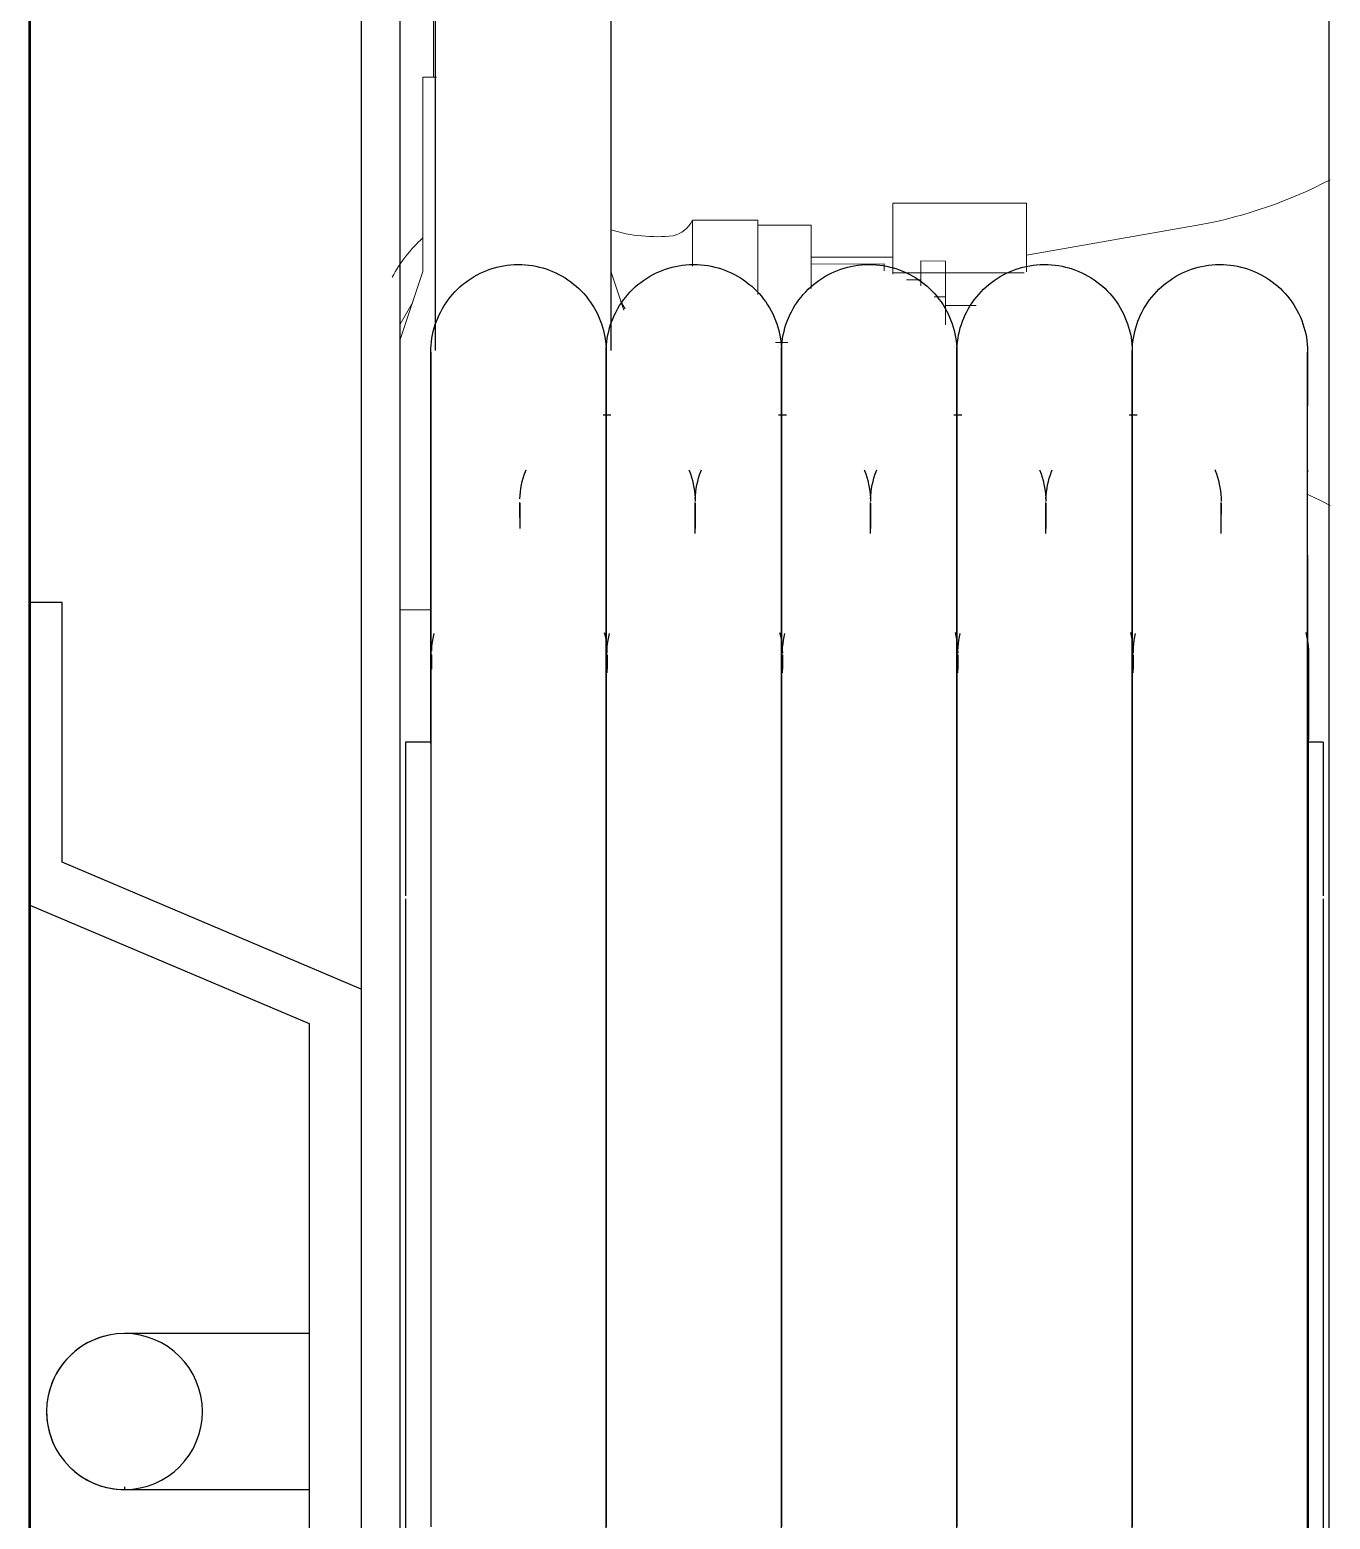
# Model space of a CAD drawing. Header units: millimetres. Extents: x -42700 to 155289, y -7931 to 68797.
# Drawn here: x 26609.7 to 26809.9, y 30035.1 to 30264.3 of the extents above; entities that cross this region are included whole.
import ezdxf

# ---------------------------------------------------------------- set-up
doc = ezdxf.new("R2010")
doc.units = ezdxf.units.MM
doc.layers.add('01 arquitectura', color=8, linetype='Continuous')

msp = doc.modelspace()

# ---------------------------------------------------------------- linework, layer by layer
at = {"layer": '01 arquitectura', "color": 8, "lineweight": 50}
msp.add_line((26609.678, 29539.616), (26609.678, 31734.611), dxfattribs=at)
at = {"layer": '01 arquitectura', "color": 8, "lineweight": 18}
for p, q in [((26671.835, 30345.01), (26671.835, 30257.036)), ((26672.297, 30257.036), (26670.197, 30257.036)), ((26670.197, 30257.036), (26670.197, 30227.135)), ((26699.141, 30227.158), (26699.141, 30257.036)), ((26742.557, 30226.684), (26742.557, 30237.606)), ((26742.557, 30237.606), (26763.136, 30237.606)), ((26763.136, 30237.606), (26763.136, 30227.039)), ((26711.705, 30227.936), (26711.705, 30234.996)), ((26711.705, 30234.996), (26721.743, 30234.996)), ((26721.743, 30234.996), (26721.743, 30223.562)), ((26721.743, 30234.243), (26729.975, 30234.243)), ((26729.975, 30234.243), (26729.975, 30224.487)), ((26790.039, 30234.343), (26763.136, 30229.625)), ((26729.975, 30229.324), (26742.557, 30229.324)), ((26729.975, 30228.255), (26741.218, 30228.285)), ((26741.218, 30228.285), (26741.218, 30227.238)), ((26746.839, 30224.91), (26746.839, 30228.769)), ((26746.839, 30228.769), (26750.654, 30228.722)), ((26750.654, 30228.722), (26750.654, 30218.902)), ((26670.197, 30227.135), (26666.728, 30216.661)), ((26701.137, 30221.149), (26699.141, 30227.158)), ((26742.557, 30226.89), (26762.776, 30226.89)), ((26746.839, 30225.811), (26744.664, 30225.811)), ((26666.678, 30219.02), (26668.628, 30222.397)), ((26700.696, 30222.478), (26701.33, 30221.379)), ((26750.654, 30223.201), (26748.893, 30223.201)), ((26750.654, 30221.896), (26755.383, 30221.896)), ((26726.391, 30216.174), (26724.512, 30216.174)), ((26666.678, 30175.018), (26671.446, 30175.018))]:
    msp.add_line(p, q, dxfattribs=at)
at = {"layer": '01 arquitectura', "color": 8}
for p, q in [((26698.619, 30205.074), (26699.159, 30205.064)), ((26725.619, 30205.074), (26726.159, 30205.064)), ((26752.619, 30205.074), (26753.159, 30205.064)), ((26779.619, 30205.074), (26780.159, 30205.064)), ((26806.418, 30196.582), (26806.418, 30196.267)), ((26614.653, 30176.194), (26609.678, 30176.194)), ((26614.653, 30136.194), (26614.653, 30176.194)), ((26671.429, 30154.657), (26667.531, 30154.657)), ((26667.531, 30154.657), (26667.531, 30131.005)), ((26808.825, 30154.657), (26806.396, 30154.657)), ((26808.825, 30154.657), (26808.825, 30131.005)), ((26660.678, 30116.657), (26614.653, 30136.194)), ((26609.678, 30129.614), (26652.678, 30111.362)), ((26667.531, 30130.56), (26667.531, 29948.658)), ((26808.825, 30130.56), (26808.825, 29948.658)), ((26652.678, 30111.362), (26652.678, 30051.657)), ((26652.678, 30063.657), (26624.259, 30063.657)), ((26652.678, 30051.657), (26652.678, 29991.953)), ((26624.259, 30040.066), (26624.259, 30039.657)), ((26624.259, 30039.657), (26652.678, 30039.657))]:
    msp.add_line(p, q, dxfattribs=at)
at = {"layer": '01 arquitectura', "color": 8, "flags": 128}
for points in [[(26699.13, 30345.01), (26699.13, 30342.888), (26699.13, 30338.272), (26699.13, 30333.322), (26699.13, 30328.045), (26699.13, 30322.45), (26699.13, 30316.547), (26699.13, 30310.344), (26699.13, 30303.851), (26699.13, 30297.079), (26699.13, 30290.039), (26699.13, 30282.742), (26699.13, 30275.2), (26699.13, 30267.424), (26699.13, 30259.427), (26699.13, 30251.223), (26699.13, 30242.823), (26699.13, 30234.242), (26699.13, 30225.493), (26699.13, 30216.59), (26699.13, 30214.969)], [(26672.13, 30214.969), (26672.13, 30220.705), (26672.13, 30229.539), (26672.13, 30238.212), (26672.13, 30246.712), (26672.13, 30255.023), (26672.13, 30263.134), (26672.13, 30271.03), (26672.13, 30278.7), (26672.13, 30286.131), (26672.13, 30293.312), (26672.13, 30300.23), (26672.13, 30306.874), (26672.13, 30313.235), (26672.13, 30319.301), (26672.13, 30325.064), (26672.13, 30330.513), (26672.13, 30335.641), (26672.13, 30340.438), (26672.13, 30344.898)], [(26666.678, 30024.728), (26666.678, 30036.577), (26666.678, 30048.451), (26666.678, 30060.33), (26666.678, 30072.194), (26666.678, 30084.026), (26666.678, 30095.806), (26666.678, 30107.516), (26666.678, 30119.136), (26666.678, 30130.648), (26666.678, 30142.034), (26666.678, 30153.276), (26666.678, 30164.354), (26666.678, 30175.253), (26666.678, 30185.953), (26666.678, 30196.439), (26666.678, 30206.693), (26666.678, 30216.7), (26666.678, 30226.442), (26666.678, 30235.904), (26666.678, 30245.072), (26666.678, 30253.93), (26666.678, 30262.465), (26666.678, 30270.663)], [(26660.678, 30266.933), (26660.678, 30258.579), (26660.678, 30249.893), (26660.678, 30240.891), (26660.678, 30231.585), (26660.678, 30221.992), (26660.678, 30212.127), (26660.678, 30202.004), (26660.678, 30191.641), (26660.678, 30181.055), (26660.678, 30170.261), (26660.678, 30159.277), (26660.678, 30148.122), (26660.678, 30136.812), (26660.678, 30125.365), (26660.678, 30113.801), (26660.678, 30102.137), (26660.678, 30090.393), (26660.678, 30078.587), (26660.678, 30066.737), (26660.678, 30054.864), (26660.678, 30042.985), (26660.678, 30031.12)], [(26809.678, 30266.933), (26809.678, 30258.579), (26809.678, 30249.893), (26809.678, 30240.891), (26809.678, 30231.585), (26809.678, 30221.992), (26809.678, 30212.127), (26809.678, 30202.004), (26809.678, 30191.641), (26809.678, 30181.055), (26809.678, 30170.261), (26809.678, 30159.277), (26809.678, 30148.122), (26809.678, 30136.812), (26809.678, 30125.365), (26809.678, 30113.801), (26809.678, 30102.137), (26809.678, 30090.393), (26809.678, 30078.587), (26809.678, 30066.737), (26809.678, 30054.864), (26809.678, 30042.985), (26809.678, 30031.12)], [(26671.418, 30214.691), (26671.429, 30215.231), (26671.461, 30215.77), (26671.515, 30216.307), (26671.59, 30216.842), (26671.687, 30217.373), (26671.805, 30217.9), (26671.944, 30218.422), (26672.103, 30218.938), (26672.283, 30219.447), (26672.484, 30219.948), (26672.704, 30220.441), (26672.944, 30220.925), (26673.202, 30221.399), (26673.48, 30221.862), (26673.776, 30222.314), (26674.09, 30222.753), (26674.421, 30223.18), (26674.769, 30223.593), (26675.133, 30223.991), (26675.512, 30224.375), (26675.907, 30224.744), (26676.316, 30225.096), (26676.739, 30225.432), (26677.175, 30225.75), (26677.624, 30226.051), (26678.084, 30226.333), (26678.555, 30226.597), (26679.036, 30226.842), (26679.527, 30227.068), (26680.026, 30227.274), (26680.533, 30227.459), (26681.047, 30227.624), (26681.568, 30227.769), (26682.093, 30227.892), (26682.623, 30227.995), (26683.157, 30228.076), (26683.694, 30228.135), (26684.232, 30228.174), (26684.772, 30228.19), (26684.918, 30228.191)], [(26684.918, 30228.191), (26685.458, 30228.18), (26685.997, 30228.148), (26686.534, 30228.094), (26687.069, 30228.019), (26687.6, 30227.922), (26688.127, 30227.804), (26688.649, 30227.665), (26689.165, 30227.506), (26689.674, 30227.326), (26690.175, 30227.125), (26690.668, 30226.905), (26691.152, 30226.665), (26691.626, 30226.407), (26692.089, 30226.129), (26692.541, 30225.833), (26692.98, 30225.519), (26693.407, 30225.188), (26693.82, 30224.84), (26694.218, 30224.476), (26694.602, 30224.097), (26694.971, 30223.702), (26695.323, 30223.293), (26695.659, 30222.87), (26695.977, 30222.434), (26696.278, 30221.985), (26696.56, 30221.525), (26696.824, 30221.054), (26697.069, 30220.573), (26697.295, 30220.082), (26697.5, 30219.583), (26697.686, 30219.076), (26697.851, 30218.562), (26697.996, 30218.041), (26698.119, 30217.516), (26698.221, 30216.986), (26698.303, 30216.452), (26698.362, 30215.915), (26698.4, 30215.376), (26698.417, 30214.837), (26698.418, 30214.691)], [(26698.418, 30214.691), (26698.429, 30215.231), (26698.461, 30215.77), (26698.515, 30216.307), (26698.59, 30216.842), (26698.687, 30217.373), (26698.805, 30217.9), (26698.944, 30218.422), (26699.103, 30218.938), (26699.283, 30219.447), (26699.484, 30219.948), (26699.704, 30220.441), (26699.943, 30220.925), (26700.202, 30221.399), (26700.48, 30221.862), (26700.776, 30222.314), (26701.09, 30222.753), (26701.421, 30223.18), (26701.768, 30223.593), (26702.133, 30223.991), (26702.512, 30224.375), (26702.907, 30224.744), (26703.316, 30225.096), (26703.739, 30225.432), (26704.175, 30225.75), (26704.624, 30226.051), (26705.084, 30226.333), (26705.555, 30226.597), (26706.036, 30226.842), (26706.527, 30227.068), (26707.026, 30227.274), (26707.533, 30227.459), (26708.047, 30227.624), (26708.567, 30227.769), (26709.093, 30227.892), (26709.623, 30227.995), (26710.157, 30228.076), (26710.694, 30228.135), (26711.232, 30228.174), (26711.772, 30228.19), (26711.918, 30228.191)], [(26711.918, 30228.191), (26712.458, 30228.18), (26712.997, 30228.148), (26713.534, 30228.094), (26714.069, 30228.019), (26714.6, 30227.922), (26715.127, 30227.804), (26715.649, 30227.665), (26716.164, 30227.506), (26716.674, 30227.326), (26717.175, 30227.125), (26717.668, 30226.905), (26718.152, 30226.665), (26718.626, 30226.407), (26719.089, 30226.129), (26719.54, 30225.833), (26719.98, 30225.519), (26720.407, 30225.188), (26720.82, 30224.84), (26721.218, 30224.476), (26721.602, 30224.097), (26721.97, 30223.702), (26722.323, 30223.293), (26722.658, 30222.87), (26722.977, 30222.434), (26723.278, 30221.985), (26723.56, 30221.525), (26723.824, 30221.054), (26724.069, 30220.573), (26724.295, 30220.082), (26724.5, 30219.583), (26724.686, 30219.076), (26724.851, 30218.562), (26724.995, 30218.041), (26725.119, 30217.516), (26725.221, 30216.986), (26725.302, 30216.452), (26725.362, 30215.915), (26725.4, 30215.376), (26725.417, 30214.837), (26725.418, 30214.691)], [(26725.418, 30214.691), (26725.429, 30215.231), (26725.461, 30215.77), (26725.515, 30216.307), (26725.59, 30216.842), (26725.687, 30217.373), (26725.805, 30217.9), (26725.944, 30218.422), (26726.103, 30218.938), (26726.283, 30219.447), (26726.483, 30219.948), (26726.704, 30220.441), (26726.943, 30220.925), (26727.202, 30221.399), (26727.48, 30221.862), (26727.776, 30222.314), (26728.09, 30222.753), (26728.421, 30223.18), (26728.768, 30223.593), (26729.133, 30223.991), (26729.512, 30224.375), (26729.907, 30224.744), (26730.316, 30225.096), (26730.739, 30225.432), (26731.175, 30225.75), (26731.624, 30226.051), (26732.084, 30226.333), (26732.555, 30226.597), (26733.036, 30226.842), (26733.527, 30227.068), (26734.026, 30227.274), (26734.533, 30227.459), (26735.047, 30227.624), (26735.567, 30227.769), (26736.093, 30227.892), (26736.623, 30227.995), (26737.157, 30228.076), (26737.694, 30228.135), (26738.232, 30228.174), (26738.772, 30228.19), (26738.918, 30228.191)], [(26738.918, 30228.191), (26739.458, 30228.18), (26739.997, 30228.148), (26740.534, 30228.094), (26741.069, 30228.019), (26741.6, 30227.922), (26742.127, 30227.804), (26742.649, 30227.665), (26743.164, 30227.506), (26743.673, 30227.326), (26744.175, 30227.125), (26744.668, 30226.905), (26745.152, 30226.665), (26745.626, 30226.407), (26746.089, 30226.129), (26746.54, 30225.833), (26746.98, 30225.519), (26747.406, 30225.188), (26747.819, 30224.84), (26748.218, 30224.476), (26748.602, 30224.097), (26748.97, 30223.702), (26749.323, 30223.293), (26749.658, 30222.87), (26749.977, 30222.434), (26750.278, 30221.985), (26750.56, 30221.525), (26750.824, 30221.054), (26751.069, 30220.573), (26751.295, 30220.082), (26751.5, 30219.583), (26751.686, 30219.076), (26751.851, 30218.562), (26751.995, 30218.041), (26752.119, 30217.516), (26752.221, 30216.986), (26752.302, 30216.452), (26752.362, 30215.915), (26752.4, 30215.376), (26752.417, 30214.837), (26752.418, 30214.691)], [(26752.418, 30214.691), (26752.429, 30215.231), (26752.461, 30215.77), (26752.515, 30216.307), (26752.59, 30216.842), (26752.687, 30217.373), (26752.805, 30217.9), (26752.943, 30218.422), (26753.103, 30218.938), (26753.283, 30219.447), (26753.483, 30219.948), (26753.704, 30220.441), (26753.943, 30220.925), (26754.202, 30221.399), (26754.48, 30221.862), (26754.776, 30222.314), (26755.089, 30222.753), (26755.421, 30223.18), (26755.768, 30223.593), (26756.132, 30223.991), (26756.512, 30224.375), (26756.907, 30224.744), (26757.316, 30225.096), (26757.739, 30225.432), (26758.175, 30225.75), (26758.624, 30226.051), (26759.084, 30226.333), (26759.555, 30226.597), (26760.036, 30226.842), (26760.527, 30227.068), (26761.026, 30227.274), (26761.533, 30227.459), (26762.047, 30227.624), (26762.567, 30227.769), (26763.093, 30227.892), (26763.623, 30227.995), (26764.157, 30228.076), (26764.694, 30228.135), (26765.232, 30228.174), (26765.772, 30228.19), (26765.918, 30228.191)], [(26765.918, 30228.191), (26766.458, 30228.18), (26766.997, 30228.148), (26767.534, 30228.094), (26768.068, 30228.019), (26768.6, 30227.922), (26769.127, 30227.804), (26769.648, 30227.665), (26770.164, 30227.506), (26770.673, 30227.326), (26771.175, 30227.125), (26771.668, 30226.905), (26772.152, 30226.665), (26772.626, 30226.407), (26773.089, 30226.129), (26773.54, 30225.833), (26773.98, 30225.519), (26774.406, 30225.188), (26774.819, 30224.84), (26775.218, 30224.476), (26775.602, 30224.097), (26775.97, 30223.702), (26776.323, 30223.293), (26776.658, 30222.87), (26776.977, 30222.434), (26777.278, 30221.985), (26777.56, 30221.525), (26777.824, 30221.054), (26778.069, 30220.573), (26778.295, 30220.082), (26778.5, 30219.583), (26778.686, 30219.076), (26778.851, 30218.562), (26778.995, 30218.041), (26779.119, 30217.516), (26779.221, 30216.986), (26779.302, 30216.452), (26779.362, 30215.915), (26779.4, 30215.376), (26779.417, 30214.837), (26779.418, 30214.691)], [(26779.418, 30214.691), (26779.428, 30215.231), (26779.461, 30215.77), (26779.515, 30216.307), (26779.59, 30216.842), (26779.687, 30217.373), (26779.805, 30217.9), (26779.943, 30218.422), (26780.103, 30218.938), (26780.283, 30219.447), (26780.483, 30219.948), (26780.704, 30220.441), (26780.943, 30220.925), (26781.202, 30221.399), (26781.48, 30221.862), (26781.776, 30222.314), (26782.089, 30222.753), (26782.42, 30223.18), (26782.768, 30223.593), (26783.132, 30223.991), (26783.512, 30224.375), (26783.907, 30224.744), (26784.316, 30225.096), (26784.739, 30225.432), (26785.175, 30225.75), (26785.624, 30226.051), (26786.084, 30226.333), (26786.555, 30226.597), (26787.036, 30226.842), (26787.527, 30227.068), (26788.026, 30227.274), (26788.533, 30227.459), (26789.047, 30227.624), (26789.567, 30227.769), (26790.093, 30227.892), (26790.623, 30227.995), (26791.157, 30228.076), (26791.694, 30228.135), (26792.232, 30228.174), (26792.772, 30228.19), (26792.918, 30228.191)], [(26792.918, 30228.191), (26793.457, 30228.18), (26793.996, 30228.148), (26794.534, 30228.094), (26795.068, 30228.019), (26795.6, 30227.922), (26796.127, 30227.804), (26796.648, 30227.665), (26797.164, 30227.506), (26797.673, 30227.326), (26798.175, 30227.125), (26798.668, 30226.905), (26799.152, 30226.665), (26799.626, 30226.407), (26800.089, 30226.129), (26800.54, 30225.833), (26800.98, 30225.519), (26801.406, 30225.188), (26801.819, 30224.84), (26802.218, 30224.476), (26802.602, 30224.097), (26802.97, 30223.702), (26803.323, 30223.293), (26803.658, 30222.87), (26803.977, 30222.434), (26804.277, 30221.985), (26804.56, 30221.525), (26804.824, 30221.054), (26805.069, 30220.573), (26805.294, 30220.082), (26805.5, 30219.583), (26805.686, 30219.076), (26805.851, 30218.562), (26805.995, 30218.041), (26806.119, 30217.516), (26806.221, 30216.986), (26806.302, 30216.452), (26806.362, 30215.915), (26806.4, 30215.376), (26806.417, 30214.837), (26806.418, 30214.691)], [(26671.418, 30154.486), (26671.418, 30157.83), (26671.418, 30162.692), (26671.418, 30167.377), (26671.418, 30171.877), (26671.418, 30176.185), (26671.418, 30180.293), (26671.418, 30184.196), (26671.418, 30187.886), (26671.418, 30191.359), (26671.418, 30194.608), (26671.418, 30197.629), (26671.418, 30200.416), (26671.418, 30202.964), (26671.418, 30205.271), (26671.418, 30207.332), (26671.418, 30209.145), (26671.418, 30210.705), (26671.418, 30212.01), (26671.418, 30213.059), (26671.418, 30213.85), (26671.418, 30214.382), (26671.418, 30214.653), (26671.418, 30214.691)], [(26671.418, 30214.691), (26671.418, 30214.561), (26671.418, 30214.17), (26671.418, 30213.519), (26671.418, 30212.609), (26671.418, 30211.441), (26671.418, 30210.018), (26671.418, 30208.342), (26671.418, 30206.415), (26671.418, 30204.24), (26671.418, 30201.821), (26671.418, 30199.162), (26671.418, 30196.267), (26671.418, 30193.141), (26671.418, 30189.788), (26671.418, 30186.215), (26671.418, 30182.426), (26671.418, 30178.428), (26671.418, 30174.227), (26671.418, 30169.83), (26671.418, 30165.244), (26671.418, 30160.476), (26671.418, 30155.534), (26671.418, 30150.426), (26671.418, 30145.16), (26671.418, 30139.745), (26671.418, 30134.188), (26671.418, 30128.5), (26671.418, 30122.688), (26671.418, 30116.763), (26671.418, 30110.734), (26671.418, 30104.61), (26671.418, 30098.402), (26671.418, 30092.118), (26671.418, 30085.77), (26671.418, 30079.368), (26671.418, 30072.921), (26671.418, 30066.44), (26671.418, 30059.935), (26671.418, 30053.417), (26671.418, 30046.897), (26671.418, 30040.384), (26671.418, 30033.889)], [(26698.418, 30206.087), (26698.418, 30207.332), (26698.418, 30209.145), (26698.418, 30210.705), (26698.418, 30212.01), (26698.418, 30213.059), (26698.418, 30213.85), (26698.418, 30214.382), (26698.418, 30214.653), (26698.418, 30214.691)], [(26698.418, 30214.691), (26698.418, 30214.561), (26698.418, 30214.17), (26698.418, 30213.519), (26698.418, 30212.609), (26698.418, 30211.441), (26698.418, 30210.018), (26698.418, 30208.342), (26698.418, 30206.415), (26698.418, 30204.24), (26698.418, 30201.821), (26698.418, 30199.162), (26698.418, 30196.267), (26698.418, 30193.141), (26698.418, 30189.788), (26698.418, 30186.215), (26698.418, 30182.426), (26698.418, 30178.428), (26698.418, 30174.227), (26698.418, 30169.83), (26698.418, 30165.244), (26698.418, 30160.476), (26698.418, 30155.534), (26698.418, 30150.426), (26698.418, 30145.16), (26698.418, 30139.745), (26698.418, 30134.188), (26698.418, 30128.5), (26698.418, 30122.688), (26698.418, 30116.763), (26698.418, 30110.734), (26698.418, 30104.61), (26698.418, 30098.402), (26698.418, 30092.118), (26698.418, 30085.77), (26698.418, 30079.368), (26698.418, 30072.921), (26698.418, 30066.44), (26698.418, 30059.935), (26698.418, 30053.417), (26698.418, 30046.897), (26698.418, 30040.384), (26698.418, 30033.889)], [(26698.418, 30214.691), (26698.418, 30214.561), (26698.418, 30214.17), (26698.418, 30213.519), (26698.418, 30212.609), (26698.418, 30211.441), (26698.418, 30210.018), (26698.418, 30208.342), (26698.418, 30206.415)], [(26698.418, 30152.797), (26698.418, 30157.83), (26698.418, 30162.692), (26698.418, 30167.377), (26698.418, 30171.877), (26698.418, 30176.185), (26698.418, 30180.293), (26698.418, 30184.196), (26698.418, 30187.886), (26698.418, 30191.359), (26698.418, 30194.608), (26698.418, 30197.629), (26698.418, 30200.416), (26698.418, 30202.964), (26698.418, 30205.271), (26698.418, 30207.332), (26698.418, 30209.145), (26698.418, 30210.705), (26698.418, 30212.01), (26698.418, 30213.059), (26698.418, 30213.85), (26698.418, 30214.382), (26698.418, 30214.653), (26698.418, 30214.691)], [(26725.418, 30206.087), (26725.418, 30207.332), (26725.418, 30209.145), (26725.418, 30210.705), (26725.418, 30212.01), (26725.418, 30213.059), (26725.418, 30213.85), (26725.418, 30214.382), (26725.418, 30214.653), (26725.418, 30214.691)], [(26725.418, 30214.691), (26725.418, 30214.561), (26725.418, 30214.17), (26725.418, 30213.519), (26725.418, 30212.609), (26725.418, 30211.441), (26725.418, 30210.018), (26725.418, 30208.342), (26725.418, 30206.415), (26725.418, 30204.24), (26725.418, 30201.821), (26725.418, 30199.162), (26725.418, 30196.267), (26725.418, 30193.141), (26725.418, 30189.788), (26725.418, 30186.215), (26725.418, 30182.426), (26725.418, 30178.428), (26725.418, 30174.227), (26725.418, 30169.83), (26725.418, 30165.244), (26725.418, 30160.476), (26725.418, 30155.534), (26725.418, 30150.426), (26725.418, 30145.16), (26725.418, 30139.745), (26725.418, 30134.188), (26725.418, 30128.5), (26725.418, 30122.688), (26725.418, 30116.763), (26725.418, 30110.734), (26725.418, 30104.61), (26725.418, 30098.402), (26725.418, 30092.118), (26725.418, 30085.77), (26725.418, 30079.368), (26725.418, 30072.921), (26725.418, 30066.44), (26725.418, 30059.935), (26725.418, 30053.417), (26725.418, 30046.897), (26725.418, 30040.384), (26725.418, 30033.889)], [(26725.418, 30214.691), (26725.418, 30214.561), (26725.418, 30214.17), (26725.418, 30213.519), (26725.418, 30212.609), (26725.418, 30211.441), (26725.418, 30210.018), (26725.418, 30208.342), (26725.418, 30206.415)], [(26725.418, 30152.797), (26725.418, 30157.83), (26725.418, 30162.692), (26725.418, 30167.377), (26725.418, 30171.877), (26725.418, 30176.185), (26725.418, 30180.293), (26725.418, 30184.196), (26725.418, 30187.886), (26725.418, 30191.359), (26725.418, 30194.608), (26725.418, 30197.629), (26725.418, 30200.416), (26725.418, 30202.964), (26725.418, 30205.271), (26725.418, 30207.332), (26725.418, 30209.145), (26725.418, 30210.705), (26725.418, 30212.01), (26725.418, 30213.059), (26725.418, 30213.85), (26725.418, 30214.382), (26725.418, 30214.653), (26725.418, 30214.691)], [(26752.418, 30206.087), (26752.418, 30207.332), (26752.418, 30209.145), (26752.418, 30210.705), (26752.418, 30212.01), (26752.418, 30213.059), (26752.418, 30213.85), (26752.418, 30214.382), (26752.418, 30214.653), (26752.418, 30214.691)], [(26752.418, 30214.691), (26752.418, 30214.561), (26752.418, 30214.17), (26752.418, 30213.519), (26752.418, 30212.609), (26752.418, 30211.441), (26752.418, 30210.018), (26752.418, 30208.342), (26752.418, 30206.415), (26752.418, 30204.24), (26752.418, 30201.821), (26752.418, 30199.162), (26752.418, 30196.267), (26752.418, 30193.141), (26752.418, 30189.788), (26752.418, 30186.215), (26752.418, 30182.426), (26752.418, 30178.428), (26752.418, 30174.227), (26752.418, 30169.83), (26752.418, 30165.244), (26752.418, 30160.476), (26752.418, 30155.534), (26752.418, 30150.426), (26752.418, 30145.16), (26752.418, 30139.745), (26752.418, 30134.188), (26752.418, 30128.5), (26752.418, 30122.688), (26752.418, 30116.763), (26752.418, 30110.734), (26752.418, 30104.61), (26752.418, 30098.402), (26752.418, 30092.118), (26752.418, 30085.77), (26752.418, 30079.368), (26752.418, 30072.921), (26752.418, 30066.44), (26752.418, 30059.935), (26752.418, 30053.417), (26752.418, 30046.897), (26752.418, 30040.384), (26752.418, 30033.889)], [(26752.418, 30214.691), (26752.418, 30214.561), (26752.418, 30214.17), (26752.418, 30213.519), (26752.418, 30212.609), (26752.418, 30211.441), (26752.418, 30210.018), (26752.418, 30208.342), (26752.418, 30206.415)], [(26752.418, 30152.797), (26752.418, 30157.83), (26752.418, 30162.692), (26752.418, 30167.377), (26752.418, 30171.877), (26752.418, 30176.185), (26752.418, 30180.293), (26752.418, 30184.196), (26752.418, 30187.886), (26752.418, 30191.359), (26752.418, 30194.608), (26752.418, 30197.629), (26752.418, 30200.416), (26752.418, 30202.964), (26752.418, 30205.271), (26752.418, 30207.332), (26752.418, 30209.145), (26752.418, 30210.705), (26752.418, 30212.01), (26752.418, 30213.059), (26752.418, 30213.85), (26752.418, 30214.382), (26752.418, 30214.653), (26752.418, 30214.691)], [(26779.418, 30206.087), (26779.418, 30207.332), (26779.418, 30209.145), (26779.418, 30210.705), (26779.418, 30212.01), (26779.418, 30213.059), (26779.418, 30213.85), (26779.418, 30214.382), (26779.418, 30214.653), (26779.418, 30214.691)], [(26779.418, 30214.691), (26779.418, 30214.561), (26779.418, 30214.17), (26779.418, 30213.519), (26779.418, 30212.609), (26779.418, 30211.441), (26779.418, 30210.018), (26779.418, 30208.342), (26779.418, 30206.415), (26779.418, 30204.24), (26779.418, 30201.821), (26779.418, 30199.162), (26779.418, 30196.267), (26779.418, 30193.141), (26779.418, 30189.788), (26779.418, 30186.215), (26779.418, 30182.426), (26779.418, 30178.428), (26779.418, 30174.227), (26779.418, 30169.83), (26779.418, 30165.244), (26779.418, 30160.476), (26779.418, 30155.534), (26779.418, 30150.426), (26779.418, 30145.16), (26779.418, 30139.745), (26779.418, 30134.188), (26779.418, 30128.5), (26779.418, 30122.688), (26779.418, 30116.763), (26779.418, 30110.734), (26779.418, 30104.61), (26779.418, 30098.402), (26779.418, 30092.118), (26779.418, 30085.77), (26779.418, 30079.368), (26779.418, 30072.921), (26779.418, 30066.44), (26779.418, 30059.935), (26779.418, 30053.417), (26779.418, 30046.897), (26779.418, 30040.384), (26779.418, 30033.889)], [(26779.418, 30214.691), (26779.418, 30214.561), (26779.418, 30214.17), (26779.418, 30213.519), (26779.418, 30212.609), (26779.418, 30211.441), (26779.418, 30210.018), (26779.418, 30208.342), (26779.418, 30206.415)], [(26779.418, 30152.797), (26779.418, 30157.83), (26779.418, 30162.692), (26779.418, 30167.377), (26779.418, 30171.877), (26779.418, 30176.185), (26779.418, 30180.293), (26779.418, 30184.196), (26779.418, 30187.886), (26779.418, 30191.359), (26779.418, 30194.608), (26779.418, 30197.629), (26779.418, 30200.416), (26779.418, 30202.964), (26779.418, 30205.271), (26779.418, 30207.332), (26779.418, 30209.145), (26779.418, 30210.705), (26779.418, 30212.01), (26779.418, 30213.059), (26779.418, 30213.85), (26779.418, 30214.382), (26779.418, 30214.653), (26779.418, 30214.691)], [(26806.418, 30214.691), (26806.418, 30214.561), (26806.418, 30214.17), (26806.418, 30213.519), (26806.418, 30212.609), (26806.418, 30211.441), (26806.418, 30210.018), (26806.418, 30208.342), (26806.418, 30206.415)], [(26806.418, 30152.797), (26806.418, 30157.83), (26806.418, 30162.692), (26806.418, 30167.377), (26806.418, 30171.877), (26806.418, 30176.185), (26806.418, 30180.293), (26806.418, 30184.196), (26806.418, 30187.886), (26806.418, 30191.359), (26806.418, 30194.608), (26806.418, 30197.629), (26806.418, 30200.416), (26806.418, 30202.964), (26806.418, 30205.271), (26806.418, 30207.332), (26806.418, 30209.145), (26806.418, 30210.705), (26806.418, 30212.01), (26806.418, 30213.059), (26806.418, 30213.85), (26806.418, 30214.382), (26806.418, 30214.653), (26806.418, 30214.691)], [(26697.934, 30205.057), (26698.473, 30205.074), (26698.619, 30205.074)], [(26724.934, 30205.057), (26725.473, 30205.074), (26725.619, 30205.074)], [(26751.934, 30205.057), (26752.473, 30205.074), (26752.619, 30205.074)], [(26778.933, 30205.057), (26779.473, 30205.074), (26779.619, 30205.074)], [(26685.13, 30192.114), (26685.162, 30192.653), (26685.216, 30193.19), (26685.292, 30193.725), (26685.388, 30194.256), (26685.506, 30194.783), (26685.645, 30195.305), (26685.804, 30195.821), (26685.985, 30196.33), (26686.085, 30196.582)], [(26711.154, 30196.582), (26711.202, 30196.466), (26711.387, 30195.959), (26711.552, 30195.445), (26711.697, 30194.925), (26711.82, 30194.399), (26711.923, 30193.869), (26712.004, 30193.335), (26712.063, 30192.798), (26712.102, 30192.26), (26712.118, 30191.72)], [(26712.13, 30192.114), (26712.162, 30192.653), (26712.216, 30193.19), (26712.292, 30193.725), (26712.388, 30194.256), (26712.506, 30194.783), (26712.645, 30195.305), (26712.804, 30195.821), (26712.984, 30196.33), (26713.085, 30196.582)], [(26738.154, 30196.582), (26738.202, 30196.466), (26738.387, 30195.959), (26738.552, 30195.445), (26738.697, 30194.925), (26738.82, 30194.399), (26738.923, 30193.869), (26739.004, 30193.335), (26739.063, 30192.798), (26739.102, 30192.26), (26739.118, 30191.72)], [(26739.13, 30192.114), (26739.162, 30192.653), (26739.216, 30193.19), (26739.291, 30193.725), (26739.388, 30194.256), (26739.506, 30194.783), (26739.645, 30195.305), (26739.804, 30195.821), (26739.984, 30196.33), (26740.085, 30196.582)], [(26765.154, 30196.582), (26765.201, 30196.466), (26765.387, 30195.959), (26765.552, 30195.445), (26765.697, 30194.925), (26765.82, 30194.399), (26765.923, 30193.869), (26766.004, 30193.335), (26766.063, 30192.798), (26766.102, 30192.26), (26766.118, 30191.72)], [(26766.13, 30192.114), (26766.162, 30192.653), (26766.216, 30193.19), (26766.291, 30193.725), (26766.388, 30194.256), (26766.506, 30194.783), (26766.645, 30195.305), (26766.804, 30195.821), (26766.984, 30196.33), (26767.085, 30196.582)], [(26792.154, 30196.582), (26792.201, 30196.466), (26792.387, 30195.959), (26792.552, 30195.445), (26792.697, 30194.925), (26792.82, 30194.399), (26792.922, 30193.869), (26793.004, 30193.335), (26793.063, 30192.798), (26793.101, 30192.26), (26793.118, 30191.72)], [(26685.119, 30189.274), (26685.119, 30190.174), (26685.119, 30190.853), (26685.119, 30191.309), (26685.119, 30191.542)], [(26685.119, 30191.462), (26685.119, 30191.127), (26685.119, 30190.568), (26685.119, 30189.787), (26685.119, 30188.785), (26685.119, 30187.564)], [(26712.119, 30189.274), (26712.119, 30190.174), (26712.119, 30190.853), (26712.119, 30191.309), (26712.119, 30191.542)], [(26712.119, 30186.814), (26712.119, 30188.153), (26712.119, 30189.274), (26712.119, 30190.174), (26712.119, 30190.853), (26712.119, 30191.309), (26712.119, 30191.542)], [(26712.119, 30191.462), (26712.119, 30191.127), (26712.119, 30190.568), (26712.119, 30189.787), (26712.119, 30188.785), (26712.119, 30187.564)], [(26712.119, 30191.462), (26712.119, 30191.127), (26712.119, 30190.568), (26712.119, 30189.787)], [(26739.119, 30189.274), (26739.119, 30190.174), (26739.119, 30190.853), (26739.119, 30191.309), (26739.119, 30191.542)], [(26739.119, 30186.814), (26739.119, 30188.153), (26739.119, 30189.274), (26739.119, 30190.174), (26739.119, 30190.853), (26739.119, 30191.309), (26739.119, 30191.542)], [(26739.119, 30191.462), (26739.119, 30191.127), (26739.119, 30190.568), (26739.119, 30189.787), (26739.119, 30188.785), (26739.119, 30187.564)], [(26739.119, 30191.462), (26739.119, 30191.127), (26739.119, 30190.568), (26739.119, 30189.787)], [(26766.119, 30189.274), (26766.119, 30190.174), (26766.119, 30190.853), (26766.119, 30191.309), (26766.119, 30191.542)], [(26766.119, 30186.814), (26766.119, 30188.153), (26766.119, 30189.274), (26766.119, 30190.174), (26766.119, 30190.853), (26766.119, 30191.309), (26766.119, 30191.542)], [(26766.119, 30191.462), (26766.119, 30191.127), (26766.119, 30190.568), (26766.119, 30189.787), (26766.119, 30188.785), (26766.119, 30187.564)], [(26766.119, 30191.462), (26766.119, 30191.127), (26766.119, 30190.568), (26766.119, 30189.787)], [(26793.119, 30186.814), (26793.119, 30188.153), (26793.119, 30189.274), (26793.119, 30190.174), (26793.119, 30190.853), (26793.119, 30191.309), (26793.119, 30191.542)], [(26793.119, 30191.462), (26793.119, 30191.127), (26793.119, 30190.568), (26793.119, 30189.787)], [(26806.418, 30183.466), (26806.418, 30182.426), (26806.418, 30178.428), (26806.418, 30174.227), (26806.418, 30169.83), (26806.418, 30166.131)], [(26671.558, 30168.752), (26671.59, 30169.291), (26671.644, 30169.828), (26671.719, 30170.363), (26671.816, 30170.894), (26671.934, 30171.421)], [(26698.125, 30171.562), (26698.248, 30171.037), (26698.351, 30170.507), (26698.432, 30169.973), (26698.491, 30169.436), (26698.53, 30168.897), (26698.546, 30168.358)], [(26698.558, 30168.752), (26698.59, 30169.291), (26698.644, 30169.828), (26698.719, 30170.363), (26698.816, 30170.894), (26698.934, 30171.421)], [(26725.125, 30171.562), (26725.248, 30171.037), (26725.35, 30170.507), (26725.432, 30169.973), (26725.491, 30169.436), (26725.529, 30168.897), (26725.546, 30168.358)], [(26725.558, 30168.752), (26725.59, 30169.291), (26725.644, 30169.828), (26725.719, 30170.363), (26725.816, 30170.894), (26725.934, 30171.421)], [(26752.124, 30171.562), (26752.248, 30171.037), (26752.35, 30170.507), (26752.432, 30169.973), (26752.491, 30169.436), (26752.529, 30168.897), (26752.546, 30168.358)], [(26752.558, 30168.752), (26752.59, 30169.291), (26752.644, 30169.828), (26752.719, 30170.363), (26752.816, 30170.894), (26752.934, 30171.421)], [(26779.124, 30171.562), (26779.248, 30171.037), (26779.35, 30170.507), (26779.431, 30169.973), (26779.491, 30169.436), (26779.529, 30168.897), (26779.546, 30168.358)], [(26779.558, 30168.752), (26779.59, 30169.291), (26779.644, 30169.828), (26779.719, 30170.363), (26779.816, 30170.894), (26779.934, 30171.421)], [(26806.124, 30171.562), (26806.248, 30171.037), (26806.35, 30170.507), (26806.431, 30169.973), (26806.491, 30169.436), (26806.529, 30168.897), (26806.546, 30168.358), (26806.547, 30168.212)], [(26671.547, 30167.046), (26671.547, 30167.611), (26671.547, 30167.991), (26671.547, 30168.185)], [(26671.547, 30168.119), (26671.547, 30167.839), (26671.547, 30167.374), (26671.547, 30166.723), (26671.547, 30165.889)], [(26698.547, 30165.362), (26698.547, 30166.296), (26698.547, 30167.046), (26698.547, 30167.611), (26698.547, 30167.991), (26698.547, 30168.185)], [(26698.547, 30167.046), (26698.547, 30167.611), (26698.547, 30167.991), (26698.547, 30168.185)], [(26698.547, 30168.119), (26698.547, 30167.839), (26698.547, 30167.374)], [(26698.547, 30168.119), (26698.547, 30167.839), (26698.547, 30167.374), (26698.547, 30166.723), (26698.547, 30165.889)], [(26725.547, 30165.362), (26725.547, 30166.296), (26725.547, 30167.046), (26725.547, 30167.611), (26725.547, 30167.991), (26725.547, 30168.185)], [(26725.547, 30167.046), (26725.547, 30167.611), (26725.547, 30167.991), (26725.547, 30168.185)], [(26725.547, 30168.119), (26725.547, 30167.839), (26725.547, 30167.374)], [(26725.547, 30168.119), (26725.547, 30167.839), (26725.547, 30167.374), (26725.547, 30166.723), (26725.547, 30165.889)], [(26752.547, 30167.046), (26752.547, 30167.611), (26752.547, 30167.991), (26752.547, 30168.185)], [(26752.547, 30165.362), (26752.547, 30166.296), (26752.547, 30167.046), (26752.547, 30167.611), (26752.547, 30167.991), (26752.547, 30168.185)], [(26752.547, 30168.119), (26752.547, 30167.839), (26752.547, 30167.374), (26752.547, 30166.723), (26752.547, 30165.889)], [(26752.547, 30168.119), (26752.547, 30167.839), (26752.547, 30167.374)], [(26779.547, 30165.362), (26779.547, 30166.296), (26779.547, 30167.046), (26779.547, 30167.611), (26779.547, 30167.991), (26779.547, 30168.185)], [(26779.547, 30167.046), (26779.547, 30167.611), (26779.547, 30167.991), (26779.547, 30168.185)], [(26779.547, 30168.119), (26779.547, 30167.839), (26779.547, 30167.374)], [(26779.547, 30168.119), (26779.547, 30167.839), (26779.547, 30167.374), (26779.547, 30166.723), (26779.547, 30165.889)], [(26806.547, 30168.212), (26806.547, 30168.119), (26806.547, 30167.839), (26806.547, 30167.374), (26806.547, 30166.723), (26806.547, 30165.889), (26806.547, 30164.871), (26806.547, 30163.673), (26806.547, 30162.295), (26806.547, 30160.74), (26806.547, 30159.011), (26806.547, 30157.11), (26806.547, 30155.041)], [(26806.547, 30031.847), (26806.547, 30036.456), (26806.547, 30041.089), (26806.547, 30045.739), (26806.547, 30050.399), (26806.547, 30055.061), (26806.547, 30059.717), (26806.547, 30064.36), (26806.547, 30068.983), (26806.547, 30073.579), (26806.547, 30078.139), (26806.547, 30082.657), (26806.547, 30087.125), (26806.547, 30091.536), (26806.547, 30095.884), (26806.547, 30100.161), (26806.547, 30104.361), (26806.547, 30108.476), (26806.547, 30112.5), (26806.547, 30116.427), (26806.547, 30120.25), (26806.547, 30123.963), (26806.547, 30127.561), (26806.547, 30131.038), (26806.547, 30134.387), (26806.547, 30137.604), (26806.547, 30140.684), (26806.547, 30143.621), (26806.547, 30146.411), (26806.547, 30149.049), (26806.547, 30151.532), (26806.547, 30153.855), (26806.547, 30156.014), (26806.547, 30158.006), (26806.547, 30159.829), (26806.547, 30161.478), (26806.547, 30162.951), (26806.547, 30164.247), (26806.547, 30165.362), (26806.547, 30166.296), (26806.547, 30167.046), (26806.547, 30167.611), (26806.547, 30167.991), (26806.547, 30168.185), (26806.547, 30168.212)], [(26698.418, 30030.394), (26698.418, 30036.875), (26698.418, 30043.379), (26698.418, 30049.897), (26698.418, 30056.418), (26698.418, 30062.931), (26698.418, 30069.426), (26698.418, 30075.892), (26698.418, 30082.32), (26698.418, 30088.699), (26698.418, 30095.018), (26698.418, 30101.269), (26698.418, 30107.439), (26698.418, 30113.521), (26698.418, 30119.503), (26698.418, 30125.377), (26698.418, 30131.133), (26698.418, 30136.762), (26698.418, 30142.255), (26698.418, 30147.603), (26698.418, 30152.796)], [(26725.418, 30030.394), (26725.418, 30036.875), (26725.418, 30043.379), (26725.418, 30049.897), (26725.418, 30056.418), (26725.418, 30062.931), (26725.418, 30069.426), (26725.418, 30075.892), (26725.418, 30082.32), (26725.418, 30088.699), (26725.418, 30095.018), (26725.418, 30101.269), (26725.418, 30107.439), (26725.418, 30113.521), (26725.418, 30119.503), (26725.418, 30125.377), (26725.418, 30131.133), (26725.418, 30136.762), (26725.418, 30142.255), (26725.418, 30147.603), (26725.418, 30152.796)], [(26752.418, 30030.394), (26752.418, 30036.875), (26752.418, 30043.379), (26752.418, 30049.897), (26752.418, 30056.418), (26752.418, 30062.931), (26752.418, 30069.426), (26752.418, 30075.892), (26752.418, 30082.32), (26752.418, 30088.699), (26752.418, 30095.018), (26752.418, 30101.269), (26752.418, 30107.439), (26752.418, 30113.521), (26752.418, 30119.503), (26752.418, 30125.377), (26752.418, 30131.133), (26752.418, 30136.762), (26752.418, 30142.255), (26752.418, 30147.603), (26752.418, 30152.796)], [(26779.418, 30030.394), (26779.418, 30036.875), (26779.418, 30043.379), (26779.418, 30049.897), (26779.418, 30056.418), (26779.418, 30062.931), (26779.418, 30069.426), (26779.418, 30075.892), (26779.418, 30082.32), (26779.418, 30088.699), (26779.418, 30095.018), (26779.418, 30101.269), (26779.418, 30107.439), (26779.418, 30113.521), (26779.418, 30119.503), (26779.418, 30125.377), (26779.418, 30131.133), (26779.418, 30136.762), (26779.418, 30142.255), (26779.418, 30147.603), (26779.418, 30152.796)], [(26806.418, 30030.394), (26806.418, 30036.875), (26806.418, 30043.379), (26806.418, 30049.897), (26806.418, 30056.418), (26806.418, 30062.931), (26806.418, 30069.426), (26806.418, 30075.892), (26806.418, 30082.32), (26806.418, 30088.699), (26806.418, 30095.018), (26806.418, 30101.269), (26806.418, 30107.439), (26806.418, 30113.521), (26806.418, 30119.503), (26806.418, 30125.377), (26806.418, 30131.133), (26806.418, 30136.762), (26806.418, 30142.255), (26806.418, 30147.603), (26806.418, 30152.796)]]:
    msp.add_lwpolyline(points, dxfattribs=at)
at = {"layer": '01 arquitectura', "color": 8, "lineweight": 18}
for centre, radius, start, end in [((26777.02, 30303.707), 70.575, 280.62963, 297.73953), ((26707.577, 30237.075), 4.622, 284.42781, 333.26789), ((26706.225, 30257.036), 24.565, 253.23807, 275.84857), ((26684.685, 30216.174), 21.667, 131.96429, 152.35889), ((26777.02, 30128.64), 70.575, 62.23952, 65.38112)]:
    msp.add_arc(centre, radius, start, end, dxfattribs=at)
at = {"layer": '01 arquitectura', "color": 8}
for start, end in [(90, 270), (105, 132.62547), (270, 90), (135, 165), (180, 210), (227.37453, 270)]:
    msp.add_arc((26624.259, 30051.657), 12, start, end, dxfattribs=at)

doc.saveas('drawing.dxf')
